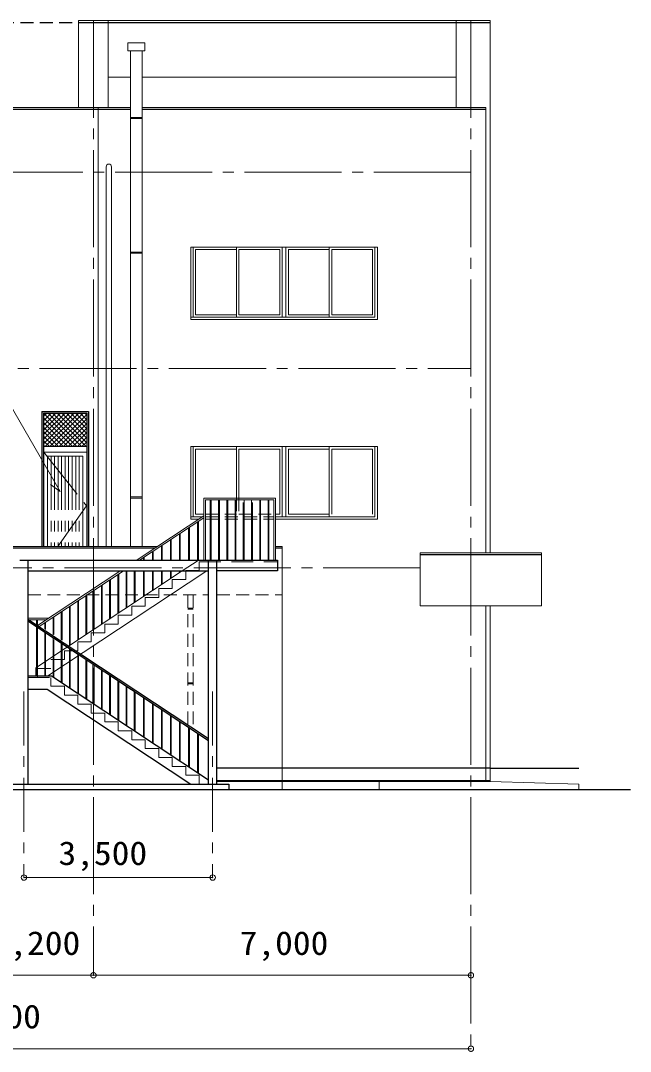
# Model space of a CAD drawing. Units: millimetres at full size, sheet at 1:200; details may follow other scales. Extents: x -55340 to 55340, y -38040 to 38040.
# Drawn here: x -26843 to -15536, y -21733 to -2618 of the extents above; entities that cross this region are included whole.
import ezdxf
from ezdxf.enums import TextEntityAlignment as Align

# ---------------------------------------------------------------- set-up
doc = ezdxf.new("R2010")
doc.units = ezdxf.units.MM
doc.header["$LTSCALE"] = 200
doc.header["$PDMODE"] = 32
doc.header["$PDSIZE"] = 100
for name, pattern in [('CHAIN1', [8, 5, -1, 1, -1]), ('CHAIN2', [12, 9, -1, 1, -1]), ('DASHED1', [1.8, 1.2, -0.6]), ('DASHED2', [3, 2, -1])]:
    doc.linetypes.add(name, pattern=pattern)
for name, color, linetype, lineweight in [('0-1_通り芯', 3, 'Continuous', 18), ('0-2_躯体', 3, 'Continuous', 18), ('0-3_外壁', 2, 'DASHED1', 25), ('0-4_仕上', 7, 'Continuous', 18), ('0-5_建具(ｻｯｼ)', 4, 'Continuous', 9), ('0-A_寸法', 4, 'CHAIN2', 9)]:
    doc.layers.add(name, color=color, linetype=linetype, lineweight=lineweight)
doc.styles.add('ＭＳ ゴシック', font='')
doc.styles.get('ＭＳ ゴシック').set_extended_font_data('MS Gothic')

msp = doc.modelspace()

# ---------------------------------------------------------------- linework, layer by layer
at = {"layer": '0-1_通り芯', "color": 4, "linetype": 'CHAIN2', "lineweight": 9}
for p, q in [((-25492.3, -2618), (-25492.3, -20321.9)), ((-18492.3, -2618), (-18492.3, -21683))]:
    msp.add_line(p, q, dxfattribs=at)
at = {"layer": '0-2_躯体', "color": 6, "linetype": 'DASHED1', "lineweight": 25}
msp.add_line((-34767.3, -2653), (-25767.3, -2653), dxfattribs=at)
at = {"layer": '0-2_躯体'}
for p, q in [((-25767.3, -2618), (-18137.3, -2618)), ((-25767.3, -2618), (-25767.3, -4228)), ((-25217.3, -2618), (-25217.3, -4228)), ((-18767.3, -2618), (-18767.3, -4228)), ((-18137.3, -2618), (-18137.3, -12488)), ((-24857.3, -3028), (-24537.3, -3028)), ((-24537.3, -3028), (-24537.3, -3178)), ((-24807.3, -3178), (-24807.3, -12368)), ((-24587.3, -3178), (-24587.3, -12368)), ((-25217.3, -3668), (-24807.3, -3668)), ((-24587.3, -3668), (-18767.3, -3668)), ((-24807.3, -4228), (-36767.3, -4228)), ((-25407.3, -4228), (-25407.3, -12368)), ((-18217.3, -4228), (-24587.3, -4228)), ((-18217.3, -4228), (-18217.3, -12488)), ((-24807.3, -4414.9), (-24587.3, -4414.9)), ((-24807.3, -4434.8), (-24587.3, -4434.8)), ((-25257.3, -5328), (-25257.3, -12368)), ((-25157.3, -5328), (-25157.3, -12368)), ((-24807.3, -6912.1), (-24587.3, -6912.1)), ((-24807.3, -6932.1), (-24587.3, -6932.1)), ((-24807.3, -11451.1), (-24587.3, -11451.1)), ((-24807.3, -11471.1), (-24587.3, -11471.1)), ((-37442.3, -12368), (-24307.1, -12368)), ((-22117.1, -12368), (-21992.3, -12368)), ((-21992.3, -12368), (-21992.3, -16878)), ((-19432.3, -12488), (-19432.3, -13468)), ((-19432.3, -12488), (-17182.3, -12488)), ((-17182.3, -12488), (-17182.3, -13468)), ((-19432.3, -13468), (-17182.3, -13468)), ((-18217.3, -13468), (-18217.3, -16728)), ((-18137.3, -13468), (-18137.3, -16728)), ((-18137.3, -16728), (-23207.1, -16728)), ((-20192.3, -16728), (-20192.3, -16878)), ((-16492.3, -16778), (-18137.3, -16728)), ((-16492.3, -16778), (-16492.3, -16878))]:
    msp.add_line(p, q, dxfattribs=at)
at = {"layer": '0-2_躯体', "color": 6, "lineweight": 25}
for p, q in [((-25767.3, -2653), (-18137.3, -2653)), ((-36767.3, -4263), (-24807.3, -4263)), ((-24587.3, -4263), (-18217.3, -4263)), ((-37442.3, -12398), (-24352.6, -12398)), ((-22117.1, -12398), (-21992.3, -12398)), ((-19432.3, -12518), (-17182.3, -12518)), ((-18137.3, -16478), (-23207.1, -16478)), ((-18137.3, -16717.1), (-23207.1, -16717.1))]:
    msp.add_line(p, q, dxfattribs=at)
at = {"layer": '0-2_躯体', "color": 7}
for p, q in [((-23447.1, -11473), (-22117.1, -11473)), ((-23417.1, -11503), (-22147.1, -11503))]:
    msp.add_line(p, q, dxfattribs=at)
at = {"layer": '0-2_躯体', "color": 2, "lineweight": 25}
for p, q in [((-26857.2, -12623), (-22082.1, -12623)), ((-26707.2, -12623), (-26707.2, -16778)), ((-23357.1, -16778), (-23357.1, -12623)), ((-23207.1, -16778), (-23207.1, -12623)), ((-26707.2, -12823), (-23359, -12823)), ((-22082.1, -12823), (-23207.1, -12823)), ((-27082.2, -16778), (-22982.1, -16778)), ((-22982.1, -16778), (-22982.1, -16878))]:
    msp.add_line(p, q, dxfattribs=at)
at = {"layer": '0-2_躯体', "color": 4, "linetype": 'CHAIN1', "lineweight": 9}
for p, q in [((-26782.2, -15059.2), (-26782.2, -18509.1)), ((-23282.1, -15059.2), (-23282.1, -18509.1))]:
    msp.add_line(p, q, dxfattribs=at)
at = {"layer": '0-2_躯体', "color": 6, "linetype": 'CHAIN2', "lineweight": 25}
msp.add_line((-18137.3, -16478), (-16492.3, -16478), dxfattribs=at)
at = {"layer": '0-2_躯体', "color": 4, "lineweight": 9}
msp.add_line((-26782.2, -18509.1), (-23282.1, -18509.1), dxfattribs=at)
at = {"layer": '0-2_躯体'}
msp.add_lwpolyline([(-24857.3, -3028), (-24857.3, -3178), (-24537.3, -3178)], dxfattribs=at)
for start, end in [(90, 180), (0, 90)]:
    msp.add_arc((-25207.3, -5328), 50, start, end, dxfattribs=at)
at = {"layer": '0-2_躯体', "color": 6}
for p in [(-26782.2, -18509.1), (-23282.1, -18509.1)]:
    msp.add_point(p, dxfattribs=at)
at = {"layer": '0-3_外壁', "linetype": 'Continuous'}
for p, q in [((-26447.3, -9868), (-26447.3, -12368)), ((-26417.3, -9898), (-26417.3, -12368)), ((-22082.1, -12623), (-22082.1, -12823)), ((-26707.2, -13715.6), (-23357.1, -15929)), ((-26707.2, -13751.6), (-23357.1, -15965)), ((-26707.5, -14768), (-26273.4, -14768)), ((-26273.4, -14768), (-23357.1, -16694.8)), ((-26707.5, -15018), (-26348.6, -15018)), ((-26348.6, -15018), (-23684.7, -16778))]:
    msp.add_line(p, q, dxfattribs=at)
for points in [[(-26447.3, -9868), (-25587.3, -9868), (-25587.3, -12368)], [(-26417.3, -9898), (-25617.3, -9898), (-25617.3, -12368)]]:
    msp.add_lwpolyline(points, dxfattribs=at)
at = {"layer": '0-4_仕上'}
for p, q in [((-26417.3, -10618), (-25617.3, -10618)), ((-26342.3, -10693), (-26342.3, -12368)), ((-22147.1, -11503), (-22147.1, -12623)), ((-22117.1, -11473), (-22117.1, -12623)), ((-24639.1, -12623.1), (-23447.1, -11836.1)), ((-24335.7, -12386.8), (-23447.1, -11800.2)), ((-24702.3, -12628.9), (-24335.7, -12386.8)), ((-26562.1, -14617.2), (-23844.5, -12823)), ((-26527.8, -13834.1), (-25006.3, -12829.6)), ((-26500.6, -13852.1), (-24944.5, -12824.7)), ((-26336.7, -14768), (-23410.5, -12836)), ((-26562.1, -14617.2), (-26562.1, -14768))]:
    msp.add_line(p, q, dxfattribs=at)
at = {"layer": '0-4_仕上', "linetype": 'DASHED2'}
for p, q in [((-23844.5, -12823), (-23548.3, -12627.4)), ((-23532.1, -12653), (-23532.1, -12818)), ((-23532.1, -12653), (-22082.1, -12653)), ((-24032.1, -12983), (-23782.1, -12983)), ((-24032.1, -12983), (-24032.1, -13148.6)), ((-23782.1, -12818), (-23532.1, -12818)), ((-23782.1, -12818), (-23782.1, -12983.6)), ((-24282.1, -13148), (-24032.1, -13148)), ((-24282.1, -13148), (-24282.1, -13313.6)), ((-24532.1, -13313), (-24282.1, -13313)), ((-24532.1, -13313), (-24532.1, -13478.6)), ((-24782.1, -13478), (-24532.1, -13478)), ((-24782.1, -13478), (-24782.1, -13643.6)), ((-25032.1, -13643), (-24782.1, -13643)), ((-25032.1, -13643), (-25032.1, -13808.6)), ((-25282.1, -13808), (-25032.1, -13808)), ((-25282.1, -13808), (-25282.1, -13973.6)), ((-25782.1, -14138), (-25532.1, -14138)), ((-25782.1, -14138), (-25782.1, -14303.6)), ((-25532.1, -13973), (-25282.1, -13973)), ((-25532.1, -13973), (-25532.1, -14138.6)), ((-26032.1, -14303), (-25782.1, -14303)), ((-26032.1, -14303), (-26032.1, -14468.6)), ((-26282.1, -14468), (-26032.1, -14468)), ((-26532.1, -14633), (-26532.1, -14798)), ((-26532.1, -14633), (-26282.1, -14633))]:
    msp.add_line(p, q, dxfattribs=at)
at = {"layer": '0-4_仕上'}
for points in [[(-26342.3, -10693), (-25692.3, -10693), (-25692.3, -12368)], [(-23447.1, -11473), (-23447.1, -11779.2), (-23447.1, -11779.8), (-23447.1, -12623)], [(-23417.1, -11503), (-23417.1, -11787.4), (-23417.1, -12623)]]:
    msp.add_lwpolyline(points, dxfattribs=at)
at = {"layer": '0-4_仕上', "linetype": 'DASHED2'}
for points in [[(-26707.5, -14798), (-26282.1, -14798), (-26282.1, -14963), (-26032.1, -14963), (-26032.1, -15128), (-25782.1, -15128), (-25782.1, -15293), (-25532.1, -15293), (-25532.1, -15458), (-25282.1, -15458), (-25282.1, -15623), (-25032.1, -15623), (-25032.1, -15788), (-24782.1, -15788), (-24782.1, -15953), (-24532.1, -15953), (-24532.1, -16118)], [(-24532.1, -16118), (-24282.1, -16118), (-24282.1, -16283), (-24032.1, -16283)], [(-24032.1, -16283), (-24032.1, -16448), (-23782.1, -16448), (-23782.1, -16613), (-23532.1, -16613), (-23532.1, -16778)]]:
    msp.add_lwpolyline(points, dxfattribs=at)
at = {"layer": '0-5_建具(ｻｯｼ)', "color": 7, "lineweight": 18}
for p, q in [((-23687.3, -6818), (-23687.3, -8163)), ((-23687.3, -6818), (-20227.3, -6818)), ((-23642.3, -6818), (-23642.3, -8118)), ((-20272.3, -6818), (-20272.3, -8118)), ((-20227.3, -6818), (-20227.3, -8163)), ((-23687.3, -8118), (-20272.3, -8118)), ((-23687.3, -8163), (-20227.3, -8163)), ((-26417.3, -10518), (-25617.3, -10518)), ((-23687.3, -10518), (-23687.3, -11863)), ((-23687.3, -10518), (-20227.3, -10518)), ((-23642.3, -10518), (-23642.3, -11818)), ((-20272.3, -10518), (-20272.3, -11818)), ((-20227.3, -10518), (-20227.3, -11863)), ((-23687.3, -11818), (-23474.1, -11818)), ((-22117.1, -11818), (-21922.3, -11818)), ((-21922.3, -11818), (-20272.3, -11818)), ((-23687.3, -11863), (-23542.3, -11863)), ((-22117.1, -11863), (-21792.3, -11863)), ((-21922.3, -11863), (-20227.3, -11863))]:
    msp.add_line(p, q, dxfattribs=at)
at = {"layer": '0-5_建具(ｻｯｼ)'}
for p, q in [((-23597.3, -6863), (-23597.3, -8073)), ((-23597.3, -6863), (-22839.8, -6863)), ((-22839.8, -6818), (-22839.8, -8118)), ((-22794.8, -6863), (-22794.8, -8073)), ((-22794.8, -6863), (-22037.3, -6863)), ((-22037.3, -6863), (-22037.3, -8073)), ((-21992.3, -6818), (-21992.3, -8118)), ((-21922.3, -6818), (-21922.3, -8118)), ((-21877.3, -6863), (-21877.3, -8073)), ((-21877.3, -6863), (-21119.8, -6863)), ((-21119.8, -6818), (-21119.8, -8118)), ((-21074.8, -6863), (-21074.8, -8073)), ((-21074.8, -6863), (-20317.3, -6863)), ((-20317.3, -6863), (-20317.3, -8073)), ((-23597.3, -8073), (-22839.8, -8073)), ((-22794.8, -8073), (-22037.3, -8073)), ((-21877.3, -8073), (-21119.8, -8073)), ((-21074.8, -8073), (-20317.3, -8073)), ((-26110.8, -11347.7), (-27062.7, -9699)), ((-23597.3, -10563), (-23597.3, -11773)), ((-23597.3, -10563), (-22839.8, -10563)), ((-22839.8, -10518), (-22839.8, -11473)), ((-22794.8, -10563), (-22037.3, -10563)), ((-22794.8, -10563), (-22794.8, -11473)), ((-22037.3, -10563), (-22037.3, -11773)), ((-21992.3, -10518), (-21992.3, -11818)), ((-21922.3, -10518), (-21922.3, -11818)), ((-21877.3, -10563), (-21119.8, -10563)), ((-21119.8, -10518), (-21119.8, -11818)), ((-21074.8, -10563), (-21074.8, -11773)), ((-21074.8, -10563), (-20317.3, -10563)), ((-20317.3, -10563), (-20317.3, -11773)), ((-26110.8, -11347.7), (-26290, -11221.4)), ((-23327.4, -12623), (-23327.4, -11503)), ((-23312.4, -12623), (-23312.4, -11503)), ((-23174.9, -12623), (-23174.9, -11503)), ((-23155.9, -12623), (-23155.9, -11503)), ((-23018.4, -12623), (-23018.4, -11503)), ((-23003.4, -12623), (-23003.4, -11503)), ((-22865.9, -12623), (-22865.9, -11503)), ((-22850.9, -12623), (-22850.9, -11503)), ((-22713.4, -12623), (-22713.4, -11553)), ((-22698.4, -12623), (-22698.4, -11503)), ((-22560.9, -12623), (-22560.9, -11503)), ((-22545.9, -12623), (-22545.9, -11553)), ((-22408.4, -12623), (-22408.4, -11503)), ((-22393.4, -12623), (-22393.4, -11503)), ((-22255.9, -12623), (-22255.9, -11503)), ((-22240.9, -12623), (-22240.9, -11503)), ((-23597.3, -11773), (-23447.1, -11773)), ((-22117.1, -11773), (-22037.3, -11773)), ((-23729.6, -12623), (-23729.6, -12022.6)), ((-23714.6, -12623), (-23714.6, -12012.7)), ((-23562.1, -12623), (-23562.1, -11912.1)), ((-23547.1, -12623), (-23547.1, -11902.2)), ((-23897.1, -12623), (-23897.1, -12133.2)), ((-23882.1, -12623), (-23882.1, -12123.3)), ((-24232.1, -12623), (-24232.1, -12354.4)), ((-24217.1, -12623), (-24217.1, -12344.5)), ((-24064.6, -12623), (-24064.6, -12243.8)), ((-24049.6, -12623), (-24049.6, -12233.9)), ((-24567.1, -12623), (-24567.1, -12575.6)), ((-24552.1, -12623), (-24552.1, -12565.7)), ((-24399.6, -12623), (-24399.6, -12465)), ((-24384.6, -12623), (-24384.6, -12455.1)), ((-25192.1, -13712.7), (-25192.1, -12988.2)), ((-25177.1, -13702.8), (-25177.1, -12978.3)), ((-25039.6, -13612.1), (-25039.6, -12887.5)), ((-25024.6, -13602.2), (-25024.6, -12877.6)), ((-24887.1, -13511.4), (-24887.1, -12823)), ((-24872.1, -13501.5), (-24872.1, -12823)), ((-24734.6, -13410.7), (-24734.6, -12823)), ((-24719.6, -13400.8), (-24719.6, -12823)), ((-24567.1, -13300.1), (-24567.1, -12823)), ((-24552.1, -13290.2), (-24552.1, -12823)), ((-24399.6, -13189.5), (-24399.6, -12823)), ((-24384.6, -13179.6), (-24384.6, -12823)), ((-24232.1, -13078.9), (-24232.1, -12823)), ((-24217.1, -13069), (-24217.1, -12823)), ((-24064.6, -12968.3), (-24064.6, -12823)), ((-24049.6, -12958.4), (-24049.6, -12823)), ((-23897.1, -12857.7), (-23897.1, -12823)), ((-23882.1, -12847.8), (-23882.1, -12823)), ((-25482.1, -13904.2), (-25482.1, -13179.7)), ((-25344.6, -13813.4), (-25344.6, -13088.9)), ((-25329.6, -13803.5), (-25329.6, -13079)), ((-25784.6, -14103.9), (-25784.6, -13379.4)), ((-25769.6, -14094), (-25769.6, -13369.5)), ((-25632.1, -14003.2), (-25632.1, -13278.7)), ((-25613.1, -13990.7), (-25613.1, -13266.2)), ((-25501.1, -13916.7), (-25501.1, -13192.2)), ((-25937.1, -14204.6), (-25937.1, -13480.1)), ((-25922.1, -14198.4), (-25922.1, -13470.2)), ((-26707.2, -13698), (-26321.6, -13698)), ((-26688.4, -13728), (-26367, -13728)), ((-26547.1, -13823.3), (-26547.1, -13728)), ((-26532.1, -13832.2), (-26532.1, -13728)), ((-26394.6, -13743.9), (-26394.6, -13728)), ((-26379.6, -13738.2), (-26379.6, -13728)), ((-26242.1, -14006.6), (-26242.1, -13681.5)), ((-26227.1, -14001.3), (-26227.1, -13671.6)), ((-26089.6, -14105.8), (-26089.6, -13573.9)), ((-26074.6, -14107.6), (-26074.6, -13573.9)), ((-26547.1, -14768), (-26547.1, -13862.4)), ((-26532.1, -14643.9), (-26532.1, -13871.3)), ((-26394.6, -13899.4), (-26394.6, -13781.1)), ((-26379.6, -13907.4), (-26379.6, -13779.8)), ((-26394.6, -14768), (-26394.6, -13958.1)), ((-26379.6, -14768), (-26379.6, -13968)), ((-26242.1, -14788.7), (-26242.1, -14058.8)), ((-26227.1, -14798.6), (-26227.1, -14102.2)), ((-26089.6, -14889.4), (-26089.6, -14159.6)), ((-26074.6, -14899.3), (-26074.6, -14169.5)), ((-25937.1, -14990.2), (-25937.1, -14260.3)), ((-25922.1, -15000.1), (-25922.1, -14270.2)), ((-25784.6, -15090.9), (-25784.6, -14361.1)), ((-25769.6, -15100.8), (-25769.6, -14371)), ((-25632.1, -15191.7), (-25632.1, -14461.8)), ((-25613.1, -15204.2), (-25613.1, -14474.4)), ((-25501.1, -15278.2), (-25501.1, -14548.4)), ((-25482.1, -15290.8), (-25482.1, -14560.9)), ((-25344.6, -15381.6), (-25344.6, -14651.8)), ((-25329.6, -15391.6), (-25329.6, -14661.7)), ((-25192.1, -15482.4), (-25192.1, -14752.5)), ((-25177.1, -15492.3), (-25177.1, -14762.5)), ((-25039.6, -15583.2), (-25039.6, -14853.3)), ((-25024.6, -15593.1), (-25024.6, -14863.2)), ((-24887.1, -15683.9), (-24887.1, -14954.1)), ((-24872.1, -15693.8), (-24872.1, -14964)), ((-24734.6, -15784.7), (-24734.6, -15054.8)), ((-24719.6, -15794.6), (-24719.6, -15064.7)), ((-24567.1, -15895.3), (-24567.1, -15165.5)), ((-24552.1, -15905.3), (-24552.1, -15175.4)), ((-24399.6, -16006), (-24399.6, -15276.2)), ((-24384.6, -16015.9), (-24384.6, -15286.1)), ((-24232.1, -16116.7), (-24232.1, -15386.8)), ((-24217.1, -16126.6), (-24217.1, -15396.7)), ((-24064.6, -16227.3), (-24064.6, -15497.5)), ((-24049.6, -16237.3), (-24049.6, -15507.4)), ((-23897.1, -16338), (-23897.1, -15608.2)), ((-23882.1, -16347.9), (-23882.1, -15618.1)), ((-23729.6, -16448.7), (-23729.6, -15718.8)), ((-23714.6, -16458.6), (-23714.6, -15728.7)), ((-23562.1, -16559.4), (-23562.1, -15829.5)), ((-23547.1, -16569.3), (-23547.1, -15839.4))]:
    msp.add_line(p, q, dxfattribs=at)
at = {"layer": '0-5_建具(ｻｯｼ)', "linetype": 'CHAIN1'}
for p, q in [((-26417.3, -10464.9), (-25850.3, -9898)), ((-26417.3, -10380.1), (-25935.2, -9898)), ((-26417.3, -10295.2), (-26020, -9898)), ((-26417.3, -10210.4), (-26104.9, -9898)), ((-26417.3, -10125.5), (-26189.7, -9898)), ((-26417.3, -10040.7), (-26274.6, -9898)), ((-26417.3, -9955.8), (-26359.4, -9898)), ((-26417.3, -9899.7), (-25799, -10518)), ((-26385.5, -10518), (-25765.5, -9898)), ((-26334.2, -9898), (-25714.2, -10518)), ((-26300.6, -10518), (-25680.6, -9898)), ((-26249.3, -9898), (-25629.3, -10518)), ((-26215.8, -10518), (-25617.3, -9919.5)), ((-26164.5, -9898), (-25617.3, -10445.2)), ((-26079.6, -9898), (-25617.3, -10360.3)), ((-25994.8, -9898), (-25617.3, -10275.5)), ((-25909.9, -9898), (-25617.3, -10190.6)), ((-25825.1, -9898), (-25617.3, -10105.8)), ((-25740.2, -9898), (-25617.3, -10020.9)), ((-25655.3, -9898), (-25617.3, -9936.1)), ((-26417.3, -9984.6), (-25883.9, -10518)), ((-26417.3, -10069.4), (-25968.7, -10518)), ((-26130.9, -10518), (-25617.3, -10004.4)), ((-26046, -10518), (-25617.3, -10089.2)), ((-26417.3, -10154.3), (-26053.6, -10518)), ((-26417.3, -10239.1), (-26138.4, -10518)), ((-25961.2, -10518), (-25617.3, -10174.1)), ((-25876.3, -10518), (-25617.3, -10258.9)), ((-26417.3, -10324), (-26223.3, -10518)), ((-26417.3, -10408.8), (-26308.1, -10518)), ((-26417.3, -10493.7), (-26393, -10518)), ((-25791.5, -10518), (-25617.3, -10343.8)), ((-25706.6, -10518), (-25617.3, -10428.6)), ((-26277.3, -10693), (-26277.3, -12368)), ((-26212.3, -10693), (-26212.3, -12368)), ((-26147.3, -10693), (-26147.3, -12368)), ((-26082.3, -10693), (-26082.3, -12368)), ((-26017.3, -10693), (-26017.3, -12368)), ((-25952.3, -10693), (-25952.3, -12368)), ((-25887.3, -10693), (-25887.3, -12368)), ((-25822.3, -10693), (-25822.3, -12368)), ((-25757.3, -10693), (-25757.3, -12368)), ((-25621.8, -10518), (-25617.3, -10513.5))]:
    msp.add_line(p, q, dxfattribs=at)
at = {"layer": '0-5_建具(ｻｯｼ)', "linetype": 'DASHED1'}
for p, q in [((-22839.8, -11473), (-22839.8, -11818)), ((-22794.8, -11473), (-22794.8, -11773)), ((-23417.1, -11773), (-22839.8, -11773)), ((-23417.1, -11818), (-22147.1, -11818)), ((-22794.8, -11773), (-22147.1, -11773)), ((-23417.1, -11863), (-22147.1, -11863)), ((-26707.2, -13268), (-23352.8, -13268)), ((-23742.3, -13268), (-23742.3, -15674.5)), ((-23642.3, -13268), (-23642.3, -15740.6)), ((-23205.7, -13268), (-21992.3, -13268)), ((-23742.3, -13512.3), (-23642.3, -13512.3)), ((-23742.3, -13532.3), (-23642.3, -13532.3)), ((-23742.3, -14898.4), (-23642.3, -14898.4)), ((-23742.3, -14918.4), (-23642.3, -14918.4))]:
    msp.add_line(p, q, dxfattribs=at)
at = {"layer": '0-5_建具(ｻｯｼ)', "color": 2, "lineweight": 25}
for p, q in [((-23063.4, -12623), (-22983.7, -12623)), ((-49861, -16878), (-15536.2, -16878))]:
    msp.add_line(p, q, dxfattribs=at)
at = {"layer": '0-5_建具(ｻｯｼ)', "linetype": 'CHAIN1'}
msp.add_lwpolyline([(-26418.3, -10614.8), (-25621.4, -11616.7), (-26153.3, -12368)], dxfattribs=at)
at = {"layer": '0-5_建具(ｻｯｼ)'}
msp.add_lwpolyline([(-21877.3, -10563), (-21877.3, -11773), (-21119.8, -11773)], dxfattribs=at)
at = {"layer": '0-A_寸法'}
for p, q in [((-18492.3, -5428), (-47902.2, -5428)), ((-38492.3, -9068), (-18492.3, -9068)), ((-19432.3, -12768), (-46627.4, -12768))]:
    msp.add_line(p, q, dxfattribs=at)
at = {"layer": '0-A_寸法', "linetype": 'Continuous'}
msp.add_line((-36492.3, -21683), (-18492.3, -21683), dxfattribs=at)
msp.add_lwpolyline([(-36492.3, -20321.9), (-34492.3, -20321.9), (-27692.3, -20321.9), (-25492.3, -20321.9), (-18492.3, -20321.9)], dxfattribs=at)
at = {"layer": '0-A_寸法', "color": 6}
for p in [(-25492.3, -20321.9), (-18492.3, -20321.9), (-18492.3, -21683)]:
    msp.add_point(p, dxfattribs=at)

# ---------------------------------------------------------------- texts
at = {"layer": '0-2_躯体', "color": 2, "style": 'ＭＳ ゴシック', "width": 1.1}
msp.add_text('3,500', height=439.9, dxfattribs=at).set_placement((-26142.1, -18409.1), align=Align.BOTTOM_LEFT)
at = {"layer": '0-A_寸法', "color": 2, "style": 'ＭＳ ゴシック', "width": 1.1}
for s, p in [('2,200', (-27382.3, -20076.3)), ('7,000', (-22782.3, -20076.3)), ('18,000', (-28442.3, -21437.4))]:
    msp.add_text(s, height=439.9, dxfattribs=at).set_placement(p, align=Align.BOTTOM_LEFT)

doc.saveas('drawing.dxf')
